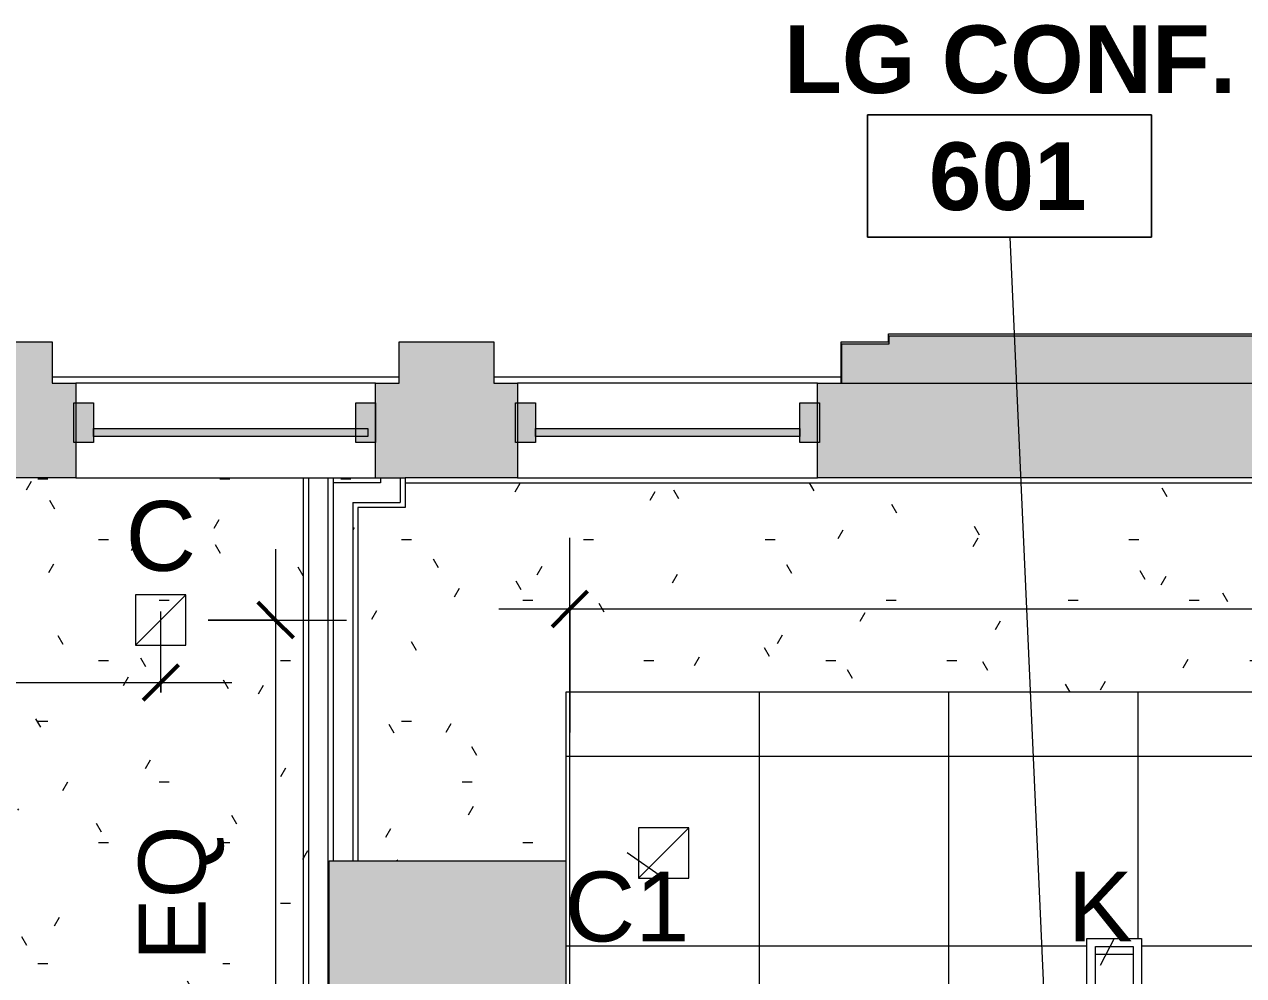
# Model space of a CAD drawing. Header units: inches. Extents: x -1767 to 184, y -1065 to 157.
# Drawn here: x -692.9 to -538.4, y 36.9 to 157.4 of the extents above; entities that cross this region are included whole.
import ezdxf

# ---------------------------------------------------------------- set-up
doc = ezdxf.new("R2010")
doc.units = ezdxf.units.IN
doc.header["$MEASUREMENT"] = 0
for name, color, linetype, lineweight in [('06_555 11th St - background_dwg', 8, 'Continuous', 9), ('A-ANNO-DIMS', 211, 'Continuous', 9), ('A-ANNO-DIMS-96', 211, 'Continuous', 9), ('A-AREA-IDEN', 2, 'Continuous', 9), ('A-CLNG', 13, 'Continuous', 13), ('A-CLNG-PATT', 13, 'Continuous', 13), ('A-GLAZ-CURT', 52, 'Continuous', 13), ('A-GLAZ-CWMG', 51, 'Continuous', 13), ('A-WALL', 113, 'Continuous', 13), ('A-WALL-PATT', 111, 'Continuous', 13), ('E-LITE-EQPM', 33, 'Continuous', 9), ('E-LITE-EQPM-IDEN', 33, 'Continuous', 9), ('I-WALL', 2, 'Continuous', 13), ('P-SILL', 7, 'Continuous', 9), ('S-COLS', 52, 'Continuous', 13), ('W', 7, 'Continuous', 9)]:
    doc.layers.add(name, color=color, linetype=linetype, lineweight=lineweight)
doc.styles.add('Arial_1', font='arial.ttf', dxfattribs={"height": 8.851796})
doc.styles.add('Swis721 Lt BT', font='swissl.ttf', dxfattribs={"height": 8.514638})
doc.styles.add('Swis721 Lt BT_B', font='', dxfattribs={"height": 8.583975})
doc.styles.get('Swis721 Lt BT_B').set_extended_font_data('Swis721 Lt BT', bold=True)
doc.dimstyles.new('OTJ_-_3_32__Linear_3', dxfattribs={"dimscale": 12, "dimtxt": 9, "dimasz": 0.375, "dimexe": 0.75, "dimexo": 0.5, "dimgap": 0.5, "dimtad": 1, "dimdec": 1, "dimrnd": 0.5, "dimzin": 3, "dimdsep": 46, "dimlunit": 4, "dimtxsty": 'Swis721 Lt BT', "dimblk1": 'OBLIQUE', "dimblk2": 'OBLIQUE', "dimsah": 1, "dimcen": 0.09, "dimdle": 0.75, "dimazin": 0, "dimtfac": 1, "dimtdec": 4, "dimtix": 1, "dimtmove": 0, "dimatfit": 3, "dimfxl": 1, "dimtvp": 1, "dimtfill": 1, "dimfrac": 2, "dimtolj": 1, "dimtzin": 0, "dimarcsym": 2})
doc.dimstyles.new('OTJ_-_3_32__Linear__1_2__Tolerance_1', dxfattribs={"dimscale": 12, "dimtxt": 9, "dimasz": 0.375, "dimexe": 0.75, "dimexo": 0.5, "dimgap": 0.5, "dimtad": 1, "dimdec": 1, "dimrnd": 0.5, "dimzin": 3, "dimdsep": 46, "dimlunit": 4, "dimtxsty": 'Swis721 Lt BT', "dimblk1": 'OBLIQUE', "dimblk2": 'OBLIQUE', "dimsah": 1, "dimcen": 0.09, "dimdle": 0.75, "dimazin": 0, "dimtfac": 1, "dimtdec": 4, "dimtix": 1, "dimtmove": 0, "dimatfit": 3, "dimfxl": 1, "dimtvp": 1, "dimfrac": 2, "dimtolj": 1, "dimtzin": 0, "dimarcsym": 2})
pattern_1 = [(0, (0, 0), (30.72, 7.68), [1.267, -21.773, 1.267, -21.773, -122.88]), (0, (0, 0), (30.72, 7.68), [-46.08, 1.267, -44.813, 1.267, -21.773, -53.76]), (0, (0, 0), (30.72, 7.68), [-115.2, 1.267, -14.093, 1.267, -37.133]), (120, (11.52, 3.84), (-22.011075, 22.7643), [1.267, -21.773, 1.267, -21.773, -122.88]), (120, (11.52, 3.84), (-22.011075, 22.7643), [-46.08, 1.267, -44.813, 1.267, -21.773, -53.76]), (120, (11.52, 3.84), (-22.011075, 22.7643), [-115.2, 1.267, -14.093, 1.267, -37.133]), (240, (15.36, 19.2), (-8.708925, -30.4443), [1.267, -21.773, 1.267, -21.773, -122.88]), (240, (15.36, 19.2), (-8.708925, -30.4443), [-46.08, 1.267, -44.813, 1.267, -21.773, -53.76]), (240, (15.36, 19.2), (-8.708925, -30.4443), [-115.2, 1.267, -14.093, 1.267, -37.133])]

# ---------------------------------------------------------------- blocks, each defined once
blk = doc.blocks.new('Concrete-Rectangular-Column - 30 x30-5170816-FIRST FLOOR')
at = {"layer": 'S-COLS', "lineweight": 9}
blk.add_hatch(color=7, dxfattribs=at).paths.add_polyline_path([(15, -15), (15, 15), (-15, 15), (-15, -15), (1, -15)], flags=0)
at = {"layer": 'S-COLS', "color": 8, "lineweight": 20}
for p, q in [((-15, 15), (15, 15)), ((-15, -15), (-15, 15)), ((15, 15), (15, -15)), ((15, -15), (-15, -15))]:
    blk.add_line(p, q, dxfattribs=at)
blk = doc.blocks.new('L-Recessed Square Downlight - 6_-4552745-FIRST FLOOR')
at = {"layer": 'E-LITE-EQPM'}
for p, q in [((-3.1875, -3.1875), (-3.1875, 3.1875)), ((-3.1875, 3.1875), (3.1875, 3.1875)), ((-3.1875, 3.1875), (3.1875, -3.1875)), ((3.1875, 3.1875), (3.1875, -3.1875)), ((3.1875, -3.1875), (-3.1875, -3.1875))]:
    blk.add_line(p, q, dxfattribs=at)
blk = doc.blocks.new('System Panel - Glazed-4907094-FIRST FLOOR')
at = {"layer": 'A-GLAZ-CURT', "lineweight": 9}
blk.add_hatch(color=7, dxfattribs=at).paths.add_polyline_path([(17.375, -1.75), (17.375, -0.75), (-17.375, -0.75), (-17.375, -1.75)], flags=0)
at = {"layer": 'A-GLAZ-CURT', "color": 8, "lineweight": 20}
for p, q in [((-17.375, -1.75), (-17.375, -0.75)), ((-17.375, -0.75), (17.375, -0.75)), ((17.375, -0.75), (17.375, -1.75)), ((17.375, -1.75), (-17.375, -1.75))]:
    blk.add_line(p, q, dxfattribs=at)
blk = doc.blocks.new('System Panel - Glazed-4907048-FIRST FLOOR')
at = {"layer": 'A-GLAZ-CURT', "lineweight": 9}
blk.add_hatch(color=7, dxfattribs=at).paths.add_polyline_path([(16.75, -1.75), (16.75, -0.75), (-16.75, -0.75), (-16.75, -1.75)], flags=0)
at = {"layer": 'A-GLAZ-CURT', "color": 8, "lineweight": 20}
for p, q in [((-16.75, -1.75), (-16.75, -0.75)), ((-16.75, -0.75), (16.75, -0.75)), ((16.75, -0.75), (16.75, -1.75)), ((16.75, -1.75), (-16.75, -1.75))]:
    blk.add_line(p, q, dxfattribs=at)
blk = doc.blocks.new('Rectangular Mullion - 2_5_ x 5_ rectangular-4903428-FIRST FLOOR')
at = {"layer": 'A-GLAZ-CWMG', "lineweight": 9}
blk.add_hatch(color=7, dxfattribs=at).paths.add_polyline_path([(-1.25, -2.5), (-1.25, 2.5), (1.25, 2.5), (1.25, -2.5)], flags=0)
at = {"layer": 'A-GLAZ-CWMG', "color": 8, "lineweight": 20}
for p, q in [((1.25, 2.5), (-1.25, 2.5)), ((-1.25, 2.5), (-1.25, -2.5)), ((1.25, -2.5), (1.25, 2.5)), ((-1.25, -2.5), (1.25, -2.5))]:
    blk.add_line(p, q, dxfattribs=at)
blk = doc.blocks.new('Rectangular Mullion - 2_5_ x 5_ rectangular-4904573-FIRST FLOOR')
at = {"layer": 'A-GLAZ-CWMG', "lineweight": 9}
blk.add_hatch(color=7, dxfattribs=at).paths.add_polyline_path([(-1, -2.5), (-2.5, -2.5), (-2.5, 0.75), (-1, 0.75), (-1, 1.75), (-2.5, 1.75), (-2.5, 2.5), (0, 2.5), (0, -2.5)], flags=0)
at = {"layer": 'A-GLAZ-CWMG', "color": 8, "lineweight": 20}
for p, q in [((0, 2.5), (-2.5, 2.5)), ((-2.5, 2.5), (-2.5, -2.5)), ((0, -2.5), (0, 2.5)), ((-2.5, -2.5), (0, -2.5))]:
    blk.add_line(p, q, dxfattribs=at)
blk = doc.blocks.new('Lighting_Fixture-Selux-M125_LED-Recessed - 6_-V17-FIRST FLOOR')
at = {"layer": 'E-LITE-EQPM'}
for p, q in [((36.5, 3.47), (-36.5, 3.47)), ((-36.5, 3.47), (-36.5, -3.47)), ((36.5, -3.47), (36.5, 3.47)), ((35.5, 2.4), (-35.5, 2.4)), ((-35.5, 2.4), (-35.5, -2.4)), ((-34.5, 2.4), (-34.5, -2.4)), ((34.5, 2.4), (34.5, -2.4)), ((35.5, -2.4), (35.5, 2.4)), ((-35.5, -2.4), (35.5, -2.4)), ((-36.5, -3.47), (36.5, -3.47))]:
    blk.add_line(p, q, dxfattribs=at)
blk = doc.blocks.new('L-Recessed Square Downlight - 6_ C1-6135874-FIRST FLOOR')
at = {"layer": 'E-LITE-EQPM'}
for p, q in [((-3.1875, -3.1875), (-3.1875, 3.1875)), ((-3.1875, 3.1875), (3.1875, 3.1875)), ((-3.1875, 3.1875), (3.1875, -3.1875)), ((3.1875, 3.1875), (3.1875, -3.1875)), ((3.1875, -3.1875), (-3.1875, -3.1875))]:
    blk.add_line(p, q, dxfattribs=at)
blk = doc.blocks.new('06_555 11th St - background_dwg-4793957-FIRST FLOOR')
at = {"layer": 'P-SILL'}
for p, q in [((2732.68, 3075.23), (2688.68, 3075.23)), ((2788.68, 3075.23), (2744.68, 3075.23))]:
    blk.add_line(p, q, dxfattribs=at)
at = {"layer": 'W', "flags": 128}
blk.add_lwpolyline([(2788.68, 3074.48), (2788.68, 3079.73), (2794.68, 3079.73), (2794.68, 3080.73), (2850.68, 3080.73), (2850.68, 3080.48)], dxfattribs=at)
blk = doc.blocks.new('DIMBLOCK3-FIRST FLOOR')
at = {"layer": 'A-ANNO-DIMS-96'}
for p, q in [((-747.79, 72.77), (-747.79, 83.04)), ((-675.61, 72.77), (-675.61, 83.04)), ((-747.79, 74.04), (-666.61, 74.04)), ((-747.79, 74.04), (-747.79, 72.77)), ((-675.61, 74.04), (-675.61, 72.77))]:
    blk.add_line(p, q, dxfattribs=at)
at = {"layer": 'A-ANNO-DIMS-96', "lineweight": 50}
for p, q in [((-747.79, 74.04), (-745.54, 76.29)), ((-675.61, 74.04), (-673.36, 76.29)), ((-747.79, 74.04), (-750.04, 71.79)), ((-675.61, 74.04), (-677.86, 71.79))]:
    blk.add_line(p, q, dxfattribs=at)
at = {"layer": 'A-ANNO-DIMS-96', "color": 0, "insert": (-719.77, 91.41), "char_height": 8.515, "width": 19.3714, "attachment_point": 1, "line_spacing_factor": 1.00667, "style": 'Swis721 Lt BT'}
blk.add_mtext('EQ', dxfattribs=at)
blk = doc.blocks.new('_Oblique')
at = {"color": 0, "linetype": 'ByBlock', "lineweight": -2}
blk.add_line((-0.5, -0.5), (0.5, 0.5), dxfattribs=at)
blk = doc.blocks.new('Room Tag - Room Name and Number-3379422-FIRST FLOOR')
at = {"layer": 'A-AREA-IDEN'}
for p, q in [((-0.1881, -0.1636), (-0.1881, -0.0018)), ((-0.1881, -0.0018), (0.1869, -0.0018)), ((0.1869, -0.0018), (-0.1881, -0.0018)), ((-0.1881, -0.0018), (-0.1881, -0.1636)), ((0.1869, -0.0018), (0.1869, -0.1636)), ((0.1869, -0.1636), (0.1869, -0.0018)), ((0.1869, -0.1636), (-0.1881, -0.1636)), ((-0.1881, -0.1636), (0.1869, -0.1636))]:
    blk.add_line(p, q, dxfattribs=at)
blk = doc.blocks.new('DIMBLOCK10-FIRST FLOOR')
at = {"layer": 'A-ANNO-DIMS-96'}
for p, q in [((-661.06, 90.96), (-661.06, 11.71)), ((-669.61, 81.96), (-652.06, 81.96)), ((-661.06, 81.96), (-669.61, 81.96)), ((-669.61, 11.71), (-652.06, 11.71)), ((-661.06, 11.71), (-669.61, 11.71))]:
    blk.add_line(p, q, dxfattribs=at)
at = {"layer": 'A-ANNO-DIMS-96', "lineweight": 50}
for p, q in [((-661.06, 81.96), (-663.31, 84.21)), ((-661.06, 81.96), (-658.81, 79.71)), ((-661.06, 11.71), (-663.31, 13.96)), ((-661.06, 11.71), (-658.81, 9.46))]:
    blk.add_line(p, q, dxfattribs=at)
at = {"layer": 'A-ANNO-DIMS-96', "color": 0, "insert": (-678.43, 38.76), "char_height": 8.515, "width": 19.3714, "attachment_point": 1, "rotation": 90, "line_spacing_factor": 1.00667, "style": 'Swis721 Lt BT', "bg_fill": 3, "box_fill_scale": 1.25, "bg_fill_color": 0, "bg_fill_transparency": 0}
blk.add_mtext('EQ', dxfattribs=at)
blk = doc.blocks.new('DIMBLOCK44-FIRST FLOOR')
at = {"layer": 'A-ANNO-DIMS-96'}
for p, q in [((-623.77, 67.71), (-623.77, 92.37)), ((-287.77, 78.84), (-287.77, 92.37)), ((-632.77, 83.37), (-278.77, 83.37)), ((-623.77, 83.37), (-623.77, 67.71)), ((-287.77, 83.37), (-287.77, 78.84))]:
    blk.add_line(p, q, dxfattribs=at)
at = {"layer": 'A-ANNO-DIMS-96', "lineweight": 50}
for p, q in [((-623.77, 83.37), (-621.52, 85.62)), ((-287.77, 83.37), (-285.52, 85.62)), ((-623.77, 83.37), (-626.02, 81.12)), ((-287.77, 83.37), (-290.02, 81.12))]:
    blk.add_line(p, q, dxfattribs=at)
at = {"layer": 'A-ANNO-DIMS-96', "color": 0, "insert": (-472.7, 100.74), "char_height": 8.515, "width": 40.6286, "attachment_point": 1, "line_spacing_factor": 1.00667, "style": 'Swis721 Lt BT', "bg_fill": 3, "box_fill_scale": 1.25, "bg_fill_color": 0, "bg_fill_transparency": 0}
blk.add_mtext('28\' - 0"', dxfattribs=at)

msp = doc.modelspace()

# ---------------------------------------------------------------- hatches: boundary and pattern name
at = {"layer": 'A-CLNG-PATT'}
h = msp.add_hatch(dxfattribs=at)
h.set_pattern_fill('FP1_3', color=256, style=0, pattern_type=2)
h.set_pattern_definition(pattern_1)
h.paths.add_polyline_path([(-659.5, -93.04), (-657.51, -92.9), (-657.51, 99.97), (-915.64, 99.97), (-915.64, 63.96), (-693.71, 63.96), (-693.71, -88.45), (-675.02, -90.96)], flags=0)
h = msp.add_hatch(dxfattribs=at)
h.set_pattern_fill('FP1_1', color=256, style=0, pattern_type=2)
h.set_pattern_definition(pattern_1)
h.paths.add_polyline_path([(-608.58, -99.88), (-245.89, -73.78), (-245.89, -26.08), (-255.17, -27.89), (-255.17, -64.45), (-276.35, -65.97), (-276.38, -65.47), (-255.67, -63.98), (-255.67, -27.98), (-258.54, -28.54), (-258.54, 76.84), (-277.77, 76.84), (-277.77, 99.34), (-644.64, 99.34), (-644.64, 96.22), (-650.64, 96.22), (-650.64, 51.47), (-624.26, 51.47), (-624.26, 72.84), (-287.77, 72.84), (-287.77, -39.78), (-624.26, -64), (-624.26, 21.47), (-624.39, 21.47), (-624.39, 18.08), (-650.64, 18.08), (-650.64, -92.4), (-312.29, -68.06), (-312.25, -68.56), (-650.64, -92.91), (-650.64, -94.23), (-608.83, -99.85)], flags=0)
h = msp.add_hatch(dxfattribs=at)
h.set_pattern_fill('FP1_11', color=256, style=0, pattern_type=2)
h.set_pattern_definition([(0, (-431.768, 16.682), (0, -24), []), (270, (-431.768, 16.682), (-24, -1e-15), [])])
h.paths.add_polyline_path([(-624.26, -64), (-287.77, -39.78), (-287.77, 72.84), (-624.26, 72.84), (-624.26, -39.78)], flags=0)
h.paths.add_polyline_path([(-558.24, -31.41), (-558.24, 41.59), (-551.3, 41.59), (-551.3, -31.41), (-557.24, -31.41)], flags=0)
h.paths.add_polyline_path([(-480.44, -31.41), (-484.71, -31.41), (-484.71, 41.59), (-477.77, 41.59), (-477.77, -31.41)], flags=0)
h.paths.add_polyline_path([(-409.53, -31.41), (-412.71, -31.41), (-412.71, 41.59), (-405.77, 41.59), (-405.77, -31.41)], flags=0)
h.paths.add_polyline_path([(-340.71, -31.41), (-340.71, 41.59), (-333.77, 41.59), (-333.77, -31.41), (-339.71, -31.41)], flags=0)
at = {"layer": 'A-WALL-PATT', "lineweight": 9}
for points in [[(-527.28, 111.97), (-527.28, 117.97), (-583.28, 117.97), (-583.28, 111.97), (-552.32, 111.97)], [(-689.39, 111.97), (-689.39, 117.22), (-701.39, 117.22), (-701.39, 111.97)], [(-645.39, 111.97), (-633.39, 111.97), (-633.39, 117.22), (-645.39, 117.22)], [(-583.28, 111.97), (-583.28, 116.97), (-589.28, 116.97), (-589.28, 111.97)]]:
    msp.add_hatch(color=7, dxfattribs=at).paths.add_polyline_path(points, flags=0)
h = msp.add_hatch(color=7, dxfattribs=at)
h.paths.add_polyline_path([(-98.39, 99.97), (-98.39, 111.97), (-116.39, 111.97), (-116.39, 99.97), (-106.39, 99.97)], flags=0)
h.paths.add_polyline_path([(-50.14, 99.97), (-38.39, 99.97), (-38.39, 111.97), (-56.39, 111.97), (-56.39, 99.97), (-53.39, 99.97)], flags=0)
h.paths.add_polyline_path([(57.23, 99.97), (81.61, 99.97), (81.61, 111.97), (3.61, 111.97), (3.61, 99.97), (27.23, 99.97), (27.23, 103.59), (57.23, 103.59), (57.23, 102.77)], flags=0)
h.paths.add_polyline_path([(183.61, 99.97), (183.88, 99.97), (183.88, 111.97), (183.61, 111.97), (183.61, 102.77)], flags=0)
h.paths.add_polyline_path([(141.61, 99.97), (141.61, 111.97), (123.61, 111.97), (123.61, 99.97)], flags=0)
h.paths.add_polyline_path([(-176.39, 99.97), (-158.39, 99.97), (-158.39, 111.97), (-176.39, 111.97), (-176.39, 100.45)], flags=0)
h.paths.add_polyline_path([(-220.27, 99.97), (-218.39, 99.97), (-218.39, 111.97), (-296.39, 111.97), (-296.39, 99.97), (-272.39, 99.97), (-272.39, 103.59), (-242.39, 103.59), (-242.39, 99.97), (-220.89, 99.97)], flags=0)
h.paths.add_polyline_path([(-356.39, 99.97), (-338.39, 99.97), (-338.39, 111.97), (-356.39, 111.97), (-356.39, 102.77)], flags=0)
h.paths.add_polyline_path([(-398.39, 99.97), (-398.39, 111.97), (-416.39, 111.97), (-416.39, 99.97)], flags=0)
h.paths.add_polyline_path([(-476.39, 99.97), (-458.39, 99.97), (-458.39, 111.97), (-476.39, 111.97), (-476.39, 102.77)], flags=0)
h.paths.add_polyline_path([(-552.32, 99.97), (-518.39, 99.97), (-518.39, 111.97), (-592.39, 111.97), (-592.39, 99.97)], flags=0)
h.paths.add_polyline_path([(-630.39, 99.97), (-630.39, 111.97), (-648.39, 111.97), (-648.39, 99.97), (-644.34, 99.97)], flags=0)
h.paths.add_polyline_path([(-910.39, 99.97), (-910.39, 111.97), (-928.39, 111.97), (-928.39, 99.97), (-913.39, 99.97)], flags=0)
h.paths.add_polyline_path([(-704.39, 99.97), (-686.39, 99.97), (-686.39, 111.97), (-704.39, 111.97), (-704.39, 102.77)], flags=0)
h.paths.add_polyline_path([(-798.39, 99.97), (-798.39, 111.97), (-872.39, 111.97), (-872.39, 99.97)], flags=0)
h.paths.add_polyline_path([(-760.39, 99.97), (-742.39, 99.97), (-742.39, 111.97), (-760.39, 111.97), (-760.39, 102.77)], flags=0)
h.paths.add_polyline_path([(-1302.39, 99.97), (-1302.39, 111.97), (-1320.64, 111.97), (-1320.64, 99.97)], flags=0)
h.paths.add_polyline_path([(-1040.39, 99.97), (-1022.39, 99.97), (-1022.39, 111.97), (-1040.39, 111.97), (-1040.39, 102.77)], flags=0)
h.paths.add_polyline_path([(-1396.73, 99.97), (-1358.39, 99.97), (-1358.39, 111.97), (-1432.39, 111.97), (-1432.39, 99.97), (-1396.74, 99.97)], flags=0)
h.paths.add_polyline_path([(-1541.39, 111.97), (-1541.01, 105.97), (-1541.39, 105.97)], flags=0)
h.paths.add_polyline_path([(-1540.26, 99.97), (-1526.39, 99.97), (-1526.39, 111.97), (-1544.39, 111.97), (-1544.39, 109.46), (-1544.26, 109.46), (-1544.14, 107.17), (-1544.14, 104.46), (-1544.39, 104.46), (-1544.39, 99.97), (-1540.64, 99.97)], flags=0)
h.paths.add_polyline_path([(-984.39, 99.97), (-966.39, 99.97), (-966.39, 111.97), (-984.39, 111.97), (-984.39, 102.77)], flags=0)
h.paths.add_polyline_path([(-1470.39, 99.97), (-1470.39, 111.97), (-1488.39, 111.97), (-1488.39, 99.97), (-1472.56, 99.97)], flags=0)
h.paths.add_polyline_path([(-1078.39, 99.97), (-1078.39, 111.97), (-1152.39, 111.97), (-1152.39, 99.97), (-1104.46, 99.97)], flags=0)
h.paths.add_polyline_path([(-1190.39, 99.97), (-1190.39, 111.97), (-1208.39, 111.97), (-1208.39, 99.97)], flags=0)
h.paths.add_polyline_path([(-1246.39, 99.97), (-1246.39, 111.97), (-1264.39, 111.97), (-1264.39, 99.97)], flags=0)
h.paths.add_polyline_path([(-1600.39, 99.97), (-1582.39, 99.97), (-1582.39, 111.97), (-1600.39, 111.97), (-1600.39, 102.77)], flags=0)
h = msp.add_hatch(dxfattribs=at)
h.set_pattern_fill('FP1_1', color=256, style=0, pattern_type=2)
h.set_pattern_definition(pattern_1)
h.paths.add_polyline_path([(-656.89, -93.39), (-656.89, -93.36), (-656.99, -93.38)], flags=0)
h.paths.add_polyline_path([(-657.51, -92.9), (-656.89, -92.85), (-656.89, 99.97), (-657.51, 99.97), (-657.51, -91.15)], flags=0)
h = msp.add_hatch(dxfattribs=at)
h.set_pattern_fill('FP1_1', color=256, style=0, pattern_type=2)
h.set_pattern_definition(pattern_1)
h.paths.add_polyline_path([(-654.39, -92.67), (-654.38, -92.67), (-654.01, 21.47), (-654.26, 21.47), (-654.26, 51.47), (-653.91, 51.47), (-653.76, 99.34), (-654.39, 99.97), (-654.39, -75.81)], flags=0)
h = msp.add_hatch(dxfattribs=at)
h.set_pattern_fill('FP1_1', color=256, style=0, pattern_type=2)
h.set_pattern_definition(pattern_1)
h.paths.add_polyline_path([(-653.76, -93.81), (-653.76, -93.13), (-654.38, -93.18), (-654.38, -93.73)], flags=0)
h.paths.add_polyline_path([(-654.38, -92.67), (-653.76, -92.63), (-653.76, 21.47), (-654.01, 21.47), (-654.32, -75.81)], flags=0)
h.paths.add_polyline_path([(-653.76, 51.47), (-653.77, 96.84), (-653.91, 51.47)], flags=0)
h.paths.add_polyline_path([(-653.76, 99.34), (-653.76, 99.97), (-654.39, 99.97)], flags=0)
h = msp.add_hatch(dxfattribs=at)
h.set_pattern_fill('FP1_1', color=256, style=0, pattern_type=2)
h.set_pattern_definition(pattern_1)
h.paths.add_polyline_path([(-651.01, 99.34), (-648.39, 99.34), (-648.39, 99.97), (-653.76, 99.97), (-653.76, 99.34), (-651.26, 99.34)], flags=0)
h = msp.add_hatch(dxfattribs=at)
h.set_pattern_fill('FP1_1', color=256, style=0, pattern_type=2)
h.set_pattern_definition(pattern_1)
h.paths.add_polyline_path([(-650.64, -94.23), (-650.64, -92.91), (-651.26, -92.95), (-651.26, -94.15), (-650.9, -94.2)], flags=0)
h.paths.add_polyline_path([(-651.26, -92.45), (-650.64, -92.4), (-650.64, 21.47), (-651.26, 21.47), (-651.26, -75.81)], flags=0)
h.paths.add_polyline_path([(-650.64, 51.47), (-650.64, 96.84), (-651.26, 96.84), (-651.26, 51.47), (-650.78, 51.47)], flags=0)

# ---------------------------------------------------------------- linework, layer by layer
at = {"layer": 'A-AREA-IDEN'}
msp.add_line((-563.17, 23.84), (-567.98, 130.47), dxfattribs=at)
at = {"layer": 'A-CLNG'}
for p, q in [((-644.64, 99.34), (-277.77, 99.34)), ((-624.26, 72.84), (-624.26, 51.47)), ((-287.77, 72.84), (-624.26, 72.84))]:
    msp.add_line(p, q, dxfattribs=at)
at = {"layer": 'A-WALL', "color": 8, "lineweight": 20}
for p, q in [((-583.28, 116.97), (-583.28, 117.97)), ((-583.28, 117.97), (-527.28, 117.97)), ((-701.39, 117.22), (-689.39, 117.22)), ((-689.39, 117.22), (-689.39, 111.97)), ((-645.39, 111.97), (-645.39, 117.22)), ((-645.39, 117.22), (-633.39, 117.22)), ((-633.39, 117.22), (-633.39, 111.97)), ((-689.39, 111.97), (-686.39, 111.97)), ((-686.39, 111.97), (-686.39, 99.97)), ((-648.39, 99.97), (-648.39, 111.97)), ((-648.39, 111.97), (-645.39, 111.97)), ((-633.39, 111.97), (-630.39, 111.97)), ((-630.39, 111.97), (-630.39, 99.97)), ((-592.39, 99.97), (-592.39, 111.97)), ((-592.39, 111.97), (-518.39, 111.97)), ((-686.39, 99.97), (-704.39, 99.97)), ((-630.39, 99.97), (-644.64, 99.97)), ((-518.39, 99.97), (-592.39, 99.97))]:
    msp.add_line(p, q, dxfattribs=at)
at = {"layer": 'A-WALL', "lineweight": 9}
for p, q in [((-648.39, 111.97), (-686.39, 111.97)), ((-592.39, 111.97), (-630.39, 111.97)), ((-686.39, 99.97), (-657.51, 99.97)), ((-630.39, 99.97), (-592.39, 99.97))]:
    msp.add_line(p, q, dxfattribs=at)
at = {"layer": 'A-WALL'}
for p, q in [((-656.89, 99.97), (-656.89, -94.91)), ((-647.76, 99.34), (-653.76, 99.34)), ((-648.39, 99.97), (-644.64, 99.97)), ((-647.76, 99.97), (-647.76, 99.34)), ((-645.26, 99.97), (-645.26, 96.84)), ((-651.26, 96.84), (-651.26, 51.47)), ((-651.26, 96.84), (-645.26, 96.84))]:
    msp.add_line(p, q, dxfattribs=at)
at = {"layer": 'E-LITE-EQPM-IDEN'}
for p, q in [((-611.88, 49.26), (-616.51, 52.45)), ((-554.77, 41.59), (-556.55, 38.19))]:
    msp.add_line(p, q, dxfattribs=at)
at = {"layer": 'I-WALL', "color": 8, "lineweight": 20}
for p, q in [((-589.28, 111.97), (-589.28, 116.97)), ((-589.28, 116.97), (-583.28, 116.97))]:
    msp.add_line(p, q, dxfattribs=at)
at = {"layer": 'I-WALL'}
for p, q in [((-657.51, -94.91), (-657.51, 99.97)), ((-657.51, 99.97), (-648.39, 99.97)), ((-654.39, -94.91), (-654.39, 99.97)), ((-653.76, 99.97), (-653.76, 51.47)), ((-644.64, 99.97), (-644.64, 96.22)), ((-650.64, 96.22), (-650.64, 51.47)), ((-644.64, 96.22), (-650.64, 96.22))]:
    msp.add_line(p, q, dxfattribs=at)

# ---------------------------------------------------------------- block references
at = {"layer": '06_555 11th St - background_dwg', "color": 7}
msp.add_blockref('06_555 11th St - background_dwg-4793957-FIRST FLOOR', (-3378.07, -2962.51), dxfattribs=at)
at = {"layer": 'A-AREA-IDEN', "xscale": 95.99999999999994, "yscale": 95.99999999999994, "zscale": 95.99999999999994}
msp.add_blockref('Room Tag - Room Name and Number-3379422-FIRST FLOOR', (-567.99, 146.17), dxfattribs=at)
at = {"layer": 'A-GLAZ-CURT', "lineweight": 9}
for name, p in [('System Panel - Glazed-4907094-FIRST FLOOR', (-666.76, 106.97)), ('System Panel - Glazed-4907048-FIRST FLOOR', (-611.39, 106.97))]:
    msp.add_blockref(name, p, dxfattribs=at)
at = {"layer": 'A-GLAZ-CWMG', "lineweight": 9, "extrusion": (0, 0, -1), "rotation": 180}
for name, p in [('Rectangular Mullion - 2_5_ x 5_ rectangular-4903428-FIRST FLOOR', (685.39, 106.97)), ('Rectangular Mullion - 2_5_ x 5_ rectangular-4904573-FIRST FLOOR', (648.39, 106.97)), ('Rectangular Mullion - 2_5_ x 5_ rectangular-4903428-FIRST FLOOR', (629.39, 106.97)), ('Rectangular Mullion - 2_5_ x 5_ rectangular-4903428-FIRST FLOOR', (593.39, 106.97))]:
    msp.add_blockref(name, p, dxfattribs=at)
at = {"layer": 'E-LITE-EQPM', "extrusion": (0, 0, -1)}
for name, p, rotation in [('L-Recessed Square Downlight - 6_-4552745-FIRST FLOOR', (675.61, 81.96), 180), ('L-Recessed Square Downlight - 6_ C1-6135874-FIRST FLOOR', (611.88, 52.45), 180), ('Lighting_Fixture-Selux-M125_LED-Recessed - 6_-V17-FIRST FLOOR', (554.77, 5.09), 89.9999999999999)]:
    msp.add_blockref(name, p, dxfattribs=dict(at, rotation=rotation))
at = {"layer": 'S-COLS', "lineweight": 9}
msp.add_blockref('Concrete-Rectangular-Column - 30 x30-5170816-FIRST FLOOR', (-639.26, 36.47), dxfattribs=at)

# ---------------------------------------------------------------- texts
at = {"layer": 'A-AREA-IDEN', "char_height": 8.584, "attachment_point": 2, "line_spacing_factor": 0.998538, "style": 'Swis721 Lt BT_B'}
for s, insert, width in [('LG CONF.', (-567.98, 157.31), 65.448), ('601', (-568.27, 142.49), 23.004)]:
    msp.add_mtext(s, dxfattribs=dict(at, insert=insert, width=width))
at = {"layer": 'E-LITE-EQPM-IDEN', "attachment_point": 2, "line_spacing_factor": 0.938532, "style": 'Arial_1'}
for s, insert, char_height, width in [('C', (-675.61, 97.05), 8.85, 10.584), ('C1', (-616.51, 50.09), 8.852, 18.792), ('K', (-556.55, 50.09), 8.85, 9.828)]:
    msp.add_mtext(s, dxfattribs=dict(at, insert=insert, char_height=char_height, width=width))

# ---------------------------------------------------------------- dimensions: what is measured, and where the dimension line sits
at = {"layer": 'A-ANNO-DIMS'}
dim = msp.add_linear_dim(base=(-675.61, 74.04), p1=(-747.79, 78.77), p2=(-675.61, 78.77), text='EQ', dimstyle='OTJ_-_3_32__Linear__1_2__Tolerance_1', override={"dimpost": '<>', "dimfxl": 72.175146}, dxfattribs=at)
dim.commit()
dim.dimension.update_dxf_attribs({"geometry": 'DIMBLOCK3-FIRST FLOOR', "text_midpoint": (-711.7, 84.72)})

# ---------------------------------------------------------------- next in the draw order: dimensions: what is measured, and where the dimension line sits
dim = msp.add_linear_dim(base=(-287.77, 83.37), p1=(-623.77, 61.71), p2=(-287.77, 72.84), dimstyle='OTJ_-_3_32__Linear_3', override={"dimpost": '<>', "dimfxl": 336.184179}, dxfattribs=at)
dim.commit()
dim.dimension.update_dxf_attribs({"geometry": 'DIMBLOCK44-FIRST FLOOR', "text_midpoint": (-455.77, 93.74)})
dim = msp.add_linear_dim(base=(-661.06, 11.71), p1=(-675.61, 81.96), p2=(-675.61, 11.71), angle=90, text='EQ', dimstyle='OTJ_-_3_32__Linear_3', override={"dimpost": '<>', "dimfxl": 70.252327}, dxfattribs=at)
dim.commit()
dim.dimension.update_dxf_attribs({"geometry": 'DIMBLOCK10-FIRST FLOOR', "text_midpoint": (-671.74, 46.84)})

doc.saveas('drawing.dxf')
